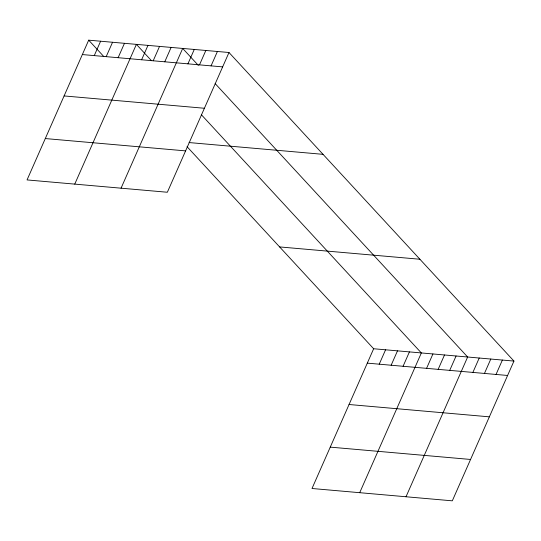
<?xml version="1.0" encoding="UTF-8"?>
<svg xmlns="http://www.w3.org/2000/svg" width="541" height="541" viewBox="0 0 541 541"><rect width="100%" height="100%" fill="white"/><g stroke="black" fill="none" stroke-linecap="round" stroke-linejoin="round"><path stroke-width="0.81" d="M88.69 40.169L27.05 179.923L167.352 192.251L228.992 52.504L88.69 40.169L103.798 56.534M94.269 55.608L100.612 41.217M106.192 56.656L112.542 42.266M118.121 57.704L124.464 43.314M74.753 184.116L136.393 44.362L151.507 60.727M141.62 59.767L147.964 45.383M153.198 60.788L159.541 46.398M164.768 61.802L171.118 47.419M121.056 188.187L182.689 48.433L198.364 65.407M187.923 63.838L194.266 49.447M199.494 64.859L205.844 50.469M211.071 65.874L217.414 51.483M187.03 146.665L373.648 348.749L312.008 488.496L452.31 500.831L513.95 361.077L228.992 52.504M379.227 364.181L385.571 349.797M391.15 365.229L397.5 350.845M403.079 366.277L409.422 351.893M359.711 492.689L421.351 352.942L201.32 114.678M426.578 368.347L432.922 353.956M438.156 369.361L444.499 354.97M449.727 370.382L456.077 355.992M406.014 496.76L467.647 357.006L215.156 83.591M472.881 372.411L479.225 358.027M484.452 373.432L490.802 359.041M496.029 374.446L502.373 360.063M82.34 54.56L222.642 66.888M64.095 95.933L204.397 108.261M189.086 142.56L323.024 154.334M45.295 138.557L185.597 150.885M279.609 246.919L419.911 259.247M373.648 348.749L513.95 361.077M367.298 363.133L507.607 375.468M349.053 404.506L489.355 416.834M330.253 447.13L470.562 459.458"/></g></svg>
